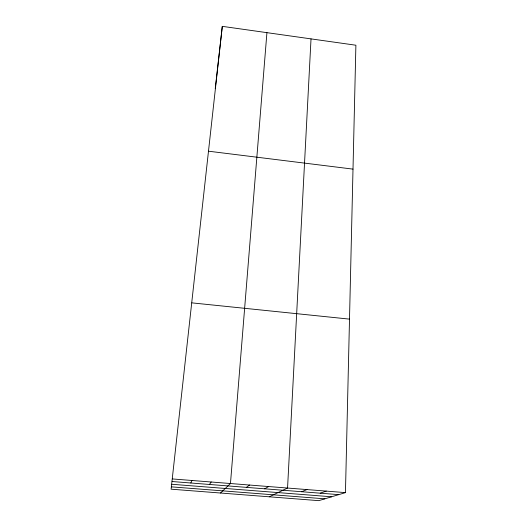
<?xml version="1.0" encoding="UTF-8"?>
<svg xmlns="http://www.w3.org/2000/svg" width="527" height="527" viewBox="0 0 527 527"><rect width="100%" height="100%" fill="white"/><g stroke="black" fill="none" stroke-linecap="round" stroke-linejoin="round"><path stroke-width="0.79" d="M222.295 26.35L171.104 489.181L318.782 500.65L345.455 492.626L355.896 45.223L222.295 26.35L215.24 88.681M311.022 38.879L287.558 488.048L269.238 496.803M266.925 32.654L230.464 483.529L220.497 493.015M190.833 482.995L191.907 480.479M209.443 484.465L211.235 482.007M246.379 487.37L249.594 485.044M264.706 488.812L268.625 486.546M301.642 491.724L306.958 489.576M320.245 493.186L326.259 491.105M172.474 478.944L345.455 492.626M172.125 481.526L338.749 494.642M171.762 484.267L331.615 496.79M171.413 486.856L324.849 498.825M191.854 302.86L349.506 319.125M208.554 151.203L353.004 169.121"/></g></svg>
